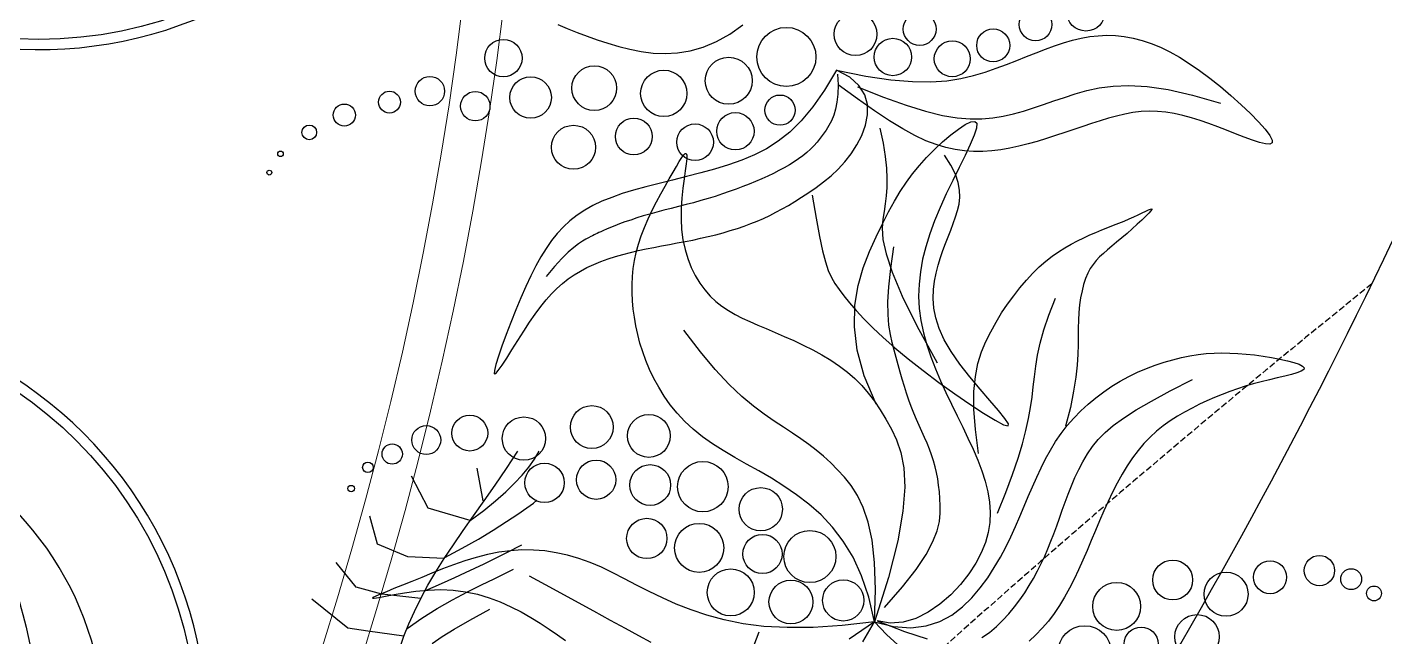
# Model space of a CAD drawing. Header units: millimetres. Extents: x -1030105 to 906887, y -616134 to 1220667.
# Drawn here: x -85505 to -82850, y 542477 to 543669 of the extents above; entities that cross this region are included whole.
import ezdxf

# ---------------------------------------------------------------- set-up
doc = ezdxf.new("R2010")
doc.units = ezdxf.units.MM
doc.header["$MEASUREMENT"] = 0
doc.linetypes.add('DASH', pattern=[0.35, 0.25, -0.1])
doc.layers.add('A-Door', color=33, linetype='Continuous', lineweight=9)
doc.layers.add('A-Furniture', color=143, linetype='Continuous')
doc.layers.add('A-Tree', color=98, linetype='Continuous')

# ---------------------------------------------------------------- blocks, each defined once
blk = doc.blocks.new('Xref ViasHotel_DD$0$A$C128252A6')
at = {"color": 8}
for points in [[(-200, 80, -0.249067), (200, 80, -1.822675)], [(-200, 80, 0.332299), (-200, 19.8, 0.632416)], [(-200, 80, -0.099067), (200, 80, 0.25)], [(200, 80, -0.332299), (200, 19.8, -0.632416)], [(-200, 19.8, 0.099067), (200, 19.8, -0.25)]]:
    blk.add_lwpolyline(points, format="xyb", dxfattribs=at)
at = {"color": 8, "extrusion": (0, 0, -1)}
blk.add_ellipse((780.9, 898.9), major_axis=(963.1, 850.9), ratio=0.252638, start_param=2.937223, end_param=3.252076, dxfattribs=at)
at = {"color": 8}
blk.add_ellipse((489.1, -1084.8), major_axis=(-570.1, 1144), ratio=0.504689, start_param=-0.310171, end_param=-0.027205, dxfattribs=at)
blk = doc.blocks.new('Xref ViasHotel_DD$0$A$C17F019FA')
at = {"color": 0}
for p, q in [((697.4, 813.6), (699.9, 793.7)), ((717.9, 611.7), (697.4, 813.6)), ((717.9, -611.7), (697.4, -813.6))]:
    blk.add_line(p, q, dxfattribs=at)
at = {"color": 8}
for p, q in [((1017.7, 521.6), (961.1, 481.1)), ((1021.6, 504.5), (1001.3, 502)), ((1118.6, 318.8), (1017.7, 521.6)), ((1020.9, 474.1), (1021.6, 504.5)), ((911.1, 486.6), (876.6, 475.1)), ((935, 479.9), (911.1, 486.6)), ((961.1, 481.1), (935, 479.9)), ((1001.3, 502), (976.2, 488.7)), ((876.6, 475.1), (878.1, 452.6)), ((878.1, 452.6), (901.4, 424.4)), ((1040.1, 410.6), (1020.9, 474.1)), ((901.4, 424.4), (916.6, 311.6)), ((1047.2, 360.2), (1040.1, 410.6)), ((1076.2, 321.7), (1047.2, 360.2)), ((1114.2, 246.1), (1076.2, 321.7)), ((1139, 243.5), (1118.6, 318.8)), ((916.6, 311.6), (932.9, 287)), ((924.4, 299.3), (937.8, 285.9)), ((932.9, 287), (947.7, 266.3)), ((934.6, 274.2), (1012.6, 127.1)), ((937.8, 285.9), (952.4, 275.8)), ((947.7, 266.3), (961.3, 249.2)), ((952.4, 275.8), (968.3, 268.7)), ((968.3, 268.7), (985.2, 264.6)), ((1021.9, 264.4), (1031.2, 266.1)), ((961.3, 249.2), (973.6, 235.1)), ((985.2, 264.6), (1003.2, 263.2)), ((1003.2, 263.2), (1021.9, 264.4)), ((1130.9, 202.9), (1114.2, 246.1)), ((1171.6, 92.8), (1139, 243.5)), ((973.6, 235.1), (984.8, 223.7)), ((984.8, 223.7), (994.8, 214.5)), ((994.8, 214.5), (1003.8, 207.1)), ((1003.8, 207.1), (1011.7, 201)), ((1011.7, 201), (1018.8, 196)), ((1018.8, 196), (1025.2, 191.9)), ((1025.2, 191.9), (1031.3, 188.5)), ((1031.3, 188.5), (1037.3, 185.9)), ((1037.3, 185.9), (1043.5, 183.8)), ((1147, 138.2), (1130.9, 202.9)), ((1043.5, 183.8), (1047.4, 182.9)), ((1157.5, 115.7), (1147, 138.2)), ((1012.6, 127.1), (1036.1, 84.8)), ((1171.6, 92.8), (1157.5, 115.7)), ((1036.1, 84.8), (1036.9, 55)), ((1093.5, 55.5), (1161.4, 81.7)), ((1143.1, 74.7), (1171.6, 92.8)), ((1161.4, 81.7), (1171.6, 92.8)), ((1036.9, 55), (1048.3, 34.6)), ((1062.9, 47.3), (1093.5, 55.5)), ((1048.3, 34.6), (1062.9, 47.3)), ((968, -99.4), (979.4, -79)), ((979.4, -79), (994, -91.7)), ((967.1, -129.2), (968, -99.4)), ((994, -91.7), (1024.5, -100)), ((1024.5, -100), (1092.4, -126.2)), ((943.7, -171.6), (967.1, -129.2)), ((1074.2, -119.1), (1102.7, -137.2)), ((1092.4, -126.2), (1102.7, -137.2)), ((1102.7, -137.2), (1070, -288)), ((1102.7, -137.2), (1088.5, -160.1)), ((865.6, -318.6), (943.7, -171.6)), ((1078, -182.7), (1061.9, -247.3)), ((1088.5, -160.1), (1078, -182.7)), ((949.8, -240.5), (956.3, -236.3)), ((956.3, -236.3), (962.3, -233)), ((962.3, -233), (968.3, -230.3)), ((968.3, -230.3), (974.6, -228.2)), ((974.6, -228.2), (978.5, -227.3)), ((915.8, -268.1), (925.8, -258.9)), ((925.8, -258.9), (934.8, -251.5)), ((934.8, -251.5), (942.8, -245.5)), ((942.8, -245.5), (949.8, -240.5)), ((1061.9, -247.3), (1045.3, -290.5)), ((892.3, -293.6), (904.7, -279.5)), ((904.7, -279.5), (915.8, -268.1)), ((1045.3, -290.5), (1007.2, -366.2)), ((1070, -288), (1049.7, -363.2)), ((863.9, -331.4), (878.8, -310.8)), ((878.8, -310.8), (892.3, -293.6)), ((883.5, -320.2), (899.3, -313.2)), ((899.3, -313.2), (916.3, -309)), ((916.3, -309), (934.2, -307.7)), ((934.2, -307.7), (953, -308.9)), ((953, -308.9), (962.2, -310.6)), ((847.7, -356), (863.9, -331.4)), ((855.4, -343.8), (868.8, -330.3)), ((868.8, -330.3), (883.5, -320.2)), ((832.5, -468.9), (847.7, -356)), ((1049.7, -363.2), (948.7, -566)), ((1007.2, -366.2), (978.2, -404.6)), ((978.2, -404.6), (971.1, -455.1)), ((809.2, -497.1), (832.5, -468.9)), ((971.1, -455.1), (952, -518.5)), ((807.6, -519.5), (809.2, -497.1)), ((842.2, -531.1), (807.6, -519.5)), ((866.1, -524.4), (842.2, -531.1)), ((892.2, -525.6), (866.1, -524.4)), ((948.7, -566), (892.2, -525.6)), ((952, -518.5), (952.7, -548.9)), ((932.3, -546.4), (907.3, -533.2)), ((952.7, -548.9), (932.3, -546.4))]:
    blk.add_line(p, q, dxfattribs=at)
at = {"color": 0}
blk.add_lwpolyline([(717.9, -611.7, 1.147516), (717.9, 611.7, 1.001616)], format="xyb", dxfattribs=at)
blk.add_circle((800, 0), 800, dxfattribs=at)
for centre, radius, start, end in [((800, 0), 820, 262.8117, 97.1905), ((770, 0), 750, 95.0367, 264.9633)]:
    blk.add_arc(centre, radius, start, end, dxfattribs=at)
at = {"color": 8, "extrusion": (0, 0, -1), "zscale": -1, "rotation": 246.5885494187162}
blk.add_blockref('Xref ViasHotel_DD$0$A$C128252A6', (-1213.5, 337.1), dxfattribs=at)
at = {"color": 8, "rotation": 66.59082191803262}
blk.add_blockref('Xref ViasHotel_DD$0$A$C128252A6', (1144.5, -381.6), dxfattribs=at)
blk = doc.blocks.new('FUR')
at = {"layer": 'A-Furniture'}
blk.add_spline([(-33916, 30608), (-33944.5, 30609.5), (-37418.5, 29102), (-37726.5, 27054), (-37216.5, 25233), (-37626.5, 21209), (-38739.5, 18856.5), (-41860, 14803.1), (-43043.2, 12422.3), (-43017.5, 9941.5), (-40833.5, 8087), (-38107, 9497.5), (-38274.5, 11476.5), (-38397.8, 13212.3), (-37305, 13750.5), (-34500, 13496.5), (-32540.5, 14865.5), (-32374, 19056), (-32479, 20125.5), (-32318, 21223.5), (-30829.5, 21995.5), (-30222, 22657.5), (-30469, 23962.5), (-31626.5, 24580.5), (-32324.5, 25527.5), (-32040.5, 28029), (-32099.5, 29098.5), (-33295, 30496), (-33916, 30608)], degree=3, dxfattribs=at)
at = {"layer": 'A-Furniture', "color": 8, "linetype": 'DASH', "ltscale": 50}
blk.add_spline([(-36646, 29577.5), (-37284.5, 28277.5), (-36676, 26342), (-36463, 23656.5), (-37614.5, 20053), (-40425.5, 16182), (-42274, 13633.5), (-42830.5, 10964), (-42047, 9112), (-39697.5, 8972), (-38258, 10282.5), (-39334, 12606), (-37866.5, 13929), (-35698, 13970.5), (-34500.5, 13942.5), (-32416, 18555.5), (-32464, 21915.5), (-30663, 22279), (-30458.5, 23387), (-31963.5, 24634), (-33009, 26390), (-32199.5, 28680), (-33338.5, 30308), (-34838.5, 30477), (-36023, 30096.5), (-36646, 29577.5)], degree=3, dxfattribs=at)
blk.add_open_spline([(-38178.6, 19870), (-39283.9, 18982.9), (-40386.6, 17902.9), (-41467.8, 16608.1)], degree=3, dxfattribs=at)
blk.add_open_spline([(-56447, -6097), (-55194.8, -4879.4), (-50278.9, -2284.6), (-42421.5, -5454.8), (-32732.5, -11254), (-23302, -9202), (-18024, -504.5), (-16595.5, 8921.5), (-19600.3, 15918.3), (-21321.2, 18705.6), (-21789.7, 19345)], degree=3, knots=[32574.726206, 32574.726206, 32574.726206, 32574.726206, 37697.741245, 48060.131859, 55585.251958, 69452.989742, 76151.422264, 84447.837047, 94470.773244, 98031.734889, 98031.734889, 98031.734889, 98031.734889], dxfattribs=at)
at = {"layer": 'A-Furniture', "rotation": 356.3949344702726}
for p in [(-41583.6, 21198.4), (-42075.1, 19047.4)]:
    blk.add_blockref('Xref ViasHotel_DD$0$A$C17F019FA', p, dxfattribs=at)
blk = doc.blocks.new('TƯỜNG NÔI THẤT')
at = {"layer": 'A-Door', "ltscale": 10}
for points in [[(12433.5, 36183), (12421.1, 36085), (12407, 35986.9), (12391.5, 35888.8), (12374.5, 35790.8), (12356, 35692.9), (12336.1, 35595), (12314.7, 35497.3), (12291.8, 35399.8), (12267.5, 35302.4), (12241.8, 35205.3), (12214.7, 35108.4), (12186.2, 35011.7), (12156.4, 34915.4)], [(12080.1, 34939.6), (12109.7, 35034.9), (12137.8, 35130.5), (12164.6, 35226.3), (12190.1, 35322.3), (12214.1, 35418.6), (12236.6, 35515), (12257.8, 35611.6), (12277.5, 35708.3), (12295.8, 35805.1), (12312.6, 35901.9), (12327.9, 35998.8), (12341.8, 36095.7), (12354.1, 36192.5)]]:
    blk.add_lwpolyline(points, dxfattribs=at)
blk = doc.blocks.new('CAY8')
at = {"color": 0, "linetype": 'ByBlock'}
for p, q in [((-308.6, 301.7), (-297.1, 340.4)), ((-272.6, 308.9), (-259.7, 333.3)), ((247.7, 335.8), (247.7, 326.9)), ((-231, 306), (-210.9, 321.8)), ((247.7, 326.9), (247.8, 317.7)), ((-269.8, 285.9), (-272.6, 308.9)), ((247.8, 317.7), (248.2, 308.4)), ((248.2, 308.4), (248.7, 298.9)), ((-304.2, 284.5), (-308.6, 301.7)), ((-231, 277.3), (-231, 306)), ((-185, 277.3), (-164.9, 301.7)), ((248.7, 298.9), (249.4, 289.2)), ((-296.1, 253.9), (-304.2, 284.5)), ((-275.5, 291.8), (-276.2, 292)), ((-276.2, 292), (-275.6, 290.5)), ((-275.6, 290.5), (-273.4, 287.2)), ((-273.4, 290.1), (-275.5, 291.8)), ((-270.3, 287), (-273.4, 290.1)), ((-273.4, 287.2), (-270.1, 282.2)), ((-266.2, 282.9), (-270.3, 287)), ((-260.1, 253), (-269.8, 285.9)), ((249.4, 289.2), (250.4, 279.4)), ((-270.1, 282.2), (-265.8, 275.8)), ((-261.2, 277.9), (-266.2, 282.9)), ((-265.8, 275.8), (-261, 268.1)), ((-255.6, 272.2), (-261.2, 277.9)), ((-219.9, 247.6), (-231, 277.3)), ((-180.9, 239.5), (-185, 277.3)), ((-29.8, 272.6), (-39.1, 272)), ((-19.2, 273.1), (-29.8, 272.6)), ((-7.8, 273.4), (-19.2, 273.1)), ((3.9, 273.6), (-7.8, 273.4)), ((15.4, 273.6), (3.9, 273.6)), ((26.3, 273.4), (15.4, 273.6)), ((36.5, 273), (26.3, 273.4)), ((46.1, 272.3), (36.5, 273)), ((250.4, 279.4), (251.9, 269.5)), ((-261, 268.1), (-255.9, 259.4)), ((-249.4, 266), (-255.6, 272.2)), ((-242.8, 259.4), (-249.4, 266)), ((-52, 270.4), (-54.6, 269.5)), ((-54.6, 269.5), (-54, 268.4)), ((-54, 268.4), (-50.7, 267.3)), ((-46.7, 271.3), (-52, 270.4)), ((-50.7, 267.3), (-45.2, 266)), ((-39.1, 272), (-46.7, 271.3)), ((-45.2, 266), (-37.9, 264.7)), ((-37.9, 264.7), (-29.4, 263.3)), ((-29.4, 263.3), (-20.1, 261.8)), ((-20.1, 261.8), (-10.6, 260.1)), ((55.2, 271.3), (46.1, 272.3)), ((63.7, 269.9), (55.2, 271.3)), ((71.8, 268.2), (63.7, 269.9)), ((79.5, 266), (71.8, 268.2)), ((86.9, 263.2), (79.5, 266)), ((93.9, 260), (86.9, 263.2)), ((251.9, 269.5), (253.9, 259.5)), ((-307, 253.1), (-296.1, 253.9)), ((-296.1, 253.9), (-284.6, 254.1)), ((-288.9, 254), (-275.5, 245.6)), ((-284.6, 254.1), (-272.6, 253.8)), ((-272.6, 253.8), (-260.1, 253)), ((-260.1, 253), (-247.1, 251.7)), ((-255.9, 259.4), (-250.9, 250)), ((-252.6, 252.2), (-241, 241.3)), ((-250.9, 250), (-246.3, 240)), ((-247.1, 251.7), (-233.7, 249.9)), ((-236, 252.6), (-242.8, 259.4)), ((-229, 245.4), (-236, 252.6)), ((-233.7, 249.9), (-219.9, 247.6)), ((-160.6, 235.7), (-136.2, 251.5)), ((-10.6, 260.1), (-1.4, 258.4)), ((-1.4, 258.4), (7.2, 256.6)), ((7.2, 256.6), (15, 254.7)), ((15, 254.7), (22.2, 252.6)), ((22.2, 252.6), (28.9, 250.3)), ((28.9, 250.3), (35.1, 247.8)), ((51.9, 257), (41.1, 260.3)), ((60.8, 253.9), (51.9, 257)), ((68, 250.8), (60.8, 253.9)), ((73.7, 248), (68, 250.8)), ((100.7, 256.1), (93.9, 260)), ((107.3, 251.7), (100.7, 256.1)), ((113.8, 246.6), (107.3, 251.7)), ((253.9, 259.5), (256.7, 249.6)), ((256.7, 249.6), (260.4, 239.7)), ((-275.5, 245.6), (-262.6, 236.5)), ((-246.3, 240), (-242.5, 229.7)), ((-241, 241.3), (-231.8, 232.7)), ((-222, 238), (-229, 245.4)), ((-215.1, 230.3), (-222, 238)), ((-219.9, 247.6), (-205.8, 244.8)), ((-218.9, 247.4), (-205.8, 236.7)), ((-205.8, 244.8), (-191.2, 241.7)), ((-191.2, 241.7), (-176, 238.4)), ((-180.9, 239.5), (-168.1, 232)), ((-176, 238.4), (-160.3, 234.9)), ((35.1, 247.8), (41, 245)), ((41, 245), (46.5, 241.9)), ((46.5, 241.9), (51.8, 238.5)), ((51.8, 238.5), (56.9, 234.7)), ((78.2, 245.5), (73.7, 248)), ((81.7, 243.1), (78.2, 245.5)), ((84.4, 241.1), (81.7, 243.1)), ((86.4, 239.4), (84.4, 241.1)), ((88.1, 238), (86.4, 239.4)), ((89.4, 236.9), (88.1, 238)), ((90.6, 235.9), (89.4, 236.9)), ((120.3, 240.8), (113.8, 246.6)), ((126.7, 234.3), (120.3, 240.8)), ((260.4, 239.7), (265.2, 230)), ((-292.5, 228.8), (-283.6, 223.1)), ((-262.6, 236.5), (-250.4, 227.1)), ((-250.4, 227.1), (-239.1, 217.7)), ((-242.5, 229.7), (-239.6, 219.2)), ((-231.8, 232.7), (-224.3, 225.8)), ((-224.3, 225.8), (-217.6, 219.7)), ((-208.5, 222.4), (-215.1, 230.3)), ((-205.8, 236.7), (-192.9, 226.7)), ((-192.9, 226.7), (-180.7, 217.8)), ((-168.1, 232), (-156.4, 225.7)), ((-160.3, 234.9), (-143.9, 231.4)), ((-156.4, 225.7), (-145.7, 220.5)), ((-143.9, 231.4), (-126.8, 227.8)), ((-126.8, 227.8), (-108.9, 224.4)), ((56.9, 234.7), (61.9, 230.6)), ((61.9, 230.6), (66.7, 226.1)), ((66.7, 226.1), (71.4, 221.5)), ((91.7, 235), (90.6, 235.9)), ((92.8, 234), (91.7, 235)), ((94.1, 232.9), (92.8, 234)), ((95.5, 231.5), (94.1, 232.9)), ((97.3, 229.8), (95.5, 231.5)), ((99.5, 227.7), (97.3, 229.8)), ((102, 225.2), (99.5, 227.7)), ((104.9, 222.3), (102, 225.2)), ((133.3, 227.1), (126.7, 234.3)), ((139.9, 219.1), (133.3, 227.1)), ((265.2, 230), (271.1, 220.5)), ((-283.6, 223.1), (-273.5, 215.9)), ((-273.5, 215.9), (-261.1, 206.4)), ((-239.6, 219.2), (-237.6, 208.8)), ((-239.1, 217.7), (-228.7, 208.8)), ((-217.6, 219.7), (-211, 213.8)), ((-211, 213.8), (-203.5, 207.4)), ((-202.3, 214.2), (-208.5, 222.4)), ((-196.5, 205.7), (-202.3, 214.2)), ((-180.7, 217.8), (-169.4, 209.9)), ((-145.7, 220.5), (-135.9, 216.3)), ((-135.9, 216.3), (-126.8, 212.9)), ((71.4, 221.5), (76, 216.5)), ((76, 216.5), (80.4, 211.4)), ((108, 219), (104.9, 222.3)), ((111.4, 215.4), (108, 219)), ((114.9, 211.4), (111.4, 215.4)), ((146.8, 210.3), (139.9, 219.1)), ((271.1, 220.5), (278.4, 211.3)), ((-261.1, 206.4), (-245.4, 194)), ((-237.6, 208.8), (-236.5, 198.3)), ((-228.7, 208.8), (-219.6, 200.7)), ((-203.5, 207.4), (-194.5, 199.7)), ((-191.5, 196.9), (-196.5, 205.7)), ((-169.4, 209.9), (-159.6, 203.3)), ((-159.6, 203.3), (-151.4, 198.1)), ((-126.8, 212.9), (-118.2, 210.3)), ((-118.2, 210.3), (-109.9, 208.5)), ((-109.9, 208.5), (-101.8, 207.2)), ((80.4, 211.4), (84.7, 206.1)), ((84.7, 206.1), (88.8, 200.6)), ((118.6, 207.2), (114.9, 211.4)), ((122.4, 202.7), (118.6, 207.2)), ((126.2, 197.9), (122.4, 202.7)), ((153.9, 200.9), (146.8, 210.3)), ((278.4, 211.3), (287.2, 202.4)), ((287.2, 202.4), (297.6, 194.2)), ((-236.5, 198.3), (-236.1, 187.9)), ((-219.6, 200.7), (-211.7, 193.8)), ((-211.7, 193.8), (-205.3, 188.3)), ((-194.5, 199.7), (-183, 189.9)), ((-187, 188), (-191.5, 196.9)), ((-151.4, 198.1), (-145.5, 194.5)), ((-145.5, 194.5), (-142, 192.7)), ((63.5, 188.5), (70.1, 190.9)), ((70.1, 190.9), (76.7, 193)), ((76.7, 193), (83.6, 194.7)), ((83.6, 194.7), (90.7, 196.1)), ((88.8, 200.6), (92.9, 195)), ((90.7, 196.1), (98, 197.1)), ((92.9, 195), (96.8, 189.3)), ((98, 197.1), (105.6, 197.7)), ((105.6, 197.7), (113.6, 197.9)), ((113.6, 197.9), (121.8, 197.8)), ((121.8, 197.8), (130, 197.4)), ((130.1, 193), (126.2, 197.9)), ((130, 197.4), (138.2, 196.7)), ((133.9, 187.9), (130.1, 193)), ((138.2, 196.7), (146.2, 196)), ((146.2, 196), (153.8, 195.1)), ((153.8, 195.1), (161, 194.2)), ((161.2, 191.1), (153.9, 200.9)), ((161, 194.2), (167.6, 193.4)), ((168.6, 181), (161.2, 191.1)), ((167.6, 193.4), (173.4, 192.6)), ((173.4, 192.6), (178.3, 192)), ((178.3, 192), (182.3, 191.3)), ((182.3, 191.3), (185.1, 190.6)), ((185.1, 190.6), (186.7, 189.9)), ((186.7, 189.9), (187, 189.1)), ((297.6, 194.2), (309.7, 186.8)), ((-236.4, 177.7), (-237.1, 167.7)), ((-236.1, 187.9), (-236.4, 177.7)), ((-183.3, 178.7), (-187, 188)), ((-180.1, 169.3), (-183.3, 178.7)), ((37.9, 175.7), (44.2, 179.4)), ((44.2, 179.4), (50.6, 182.7)), ((50.6, 182.7), (57.1, 185.8)), ((57.1, 185.8), (63.5, 188.5)), ((96.8, 189.3), (100.7, 183.6)), ((100.7, 183.6), (104.5, 177.8)), ((104.5, 177.8), (108.3, 172)), ((137.9, 182.7), (133.9, 187.9)), ((141.8, 177.4), (137.9, 182.7)), ((158.1, 180.1), (149.8, 177.6)), ((165.9, 182.3), (158.1, 180.1)), ((172.8, 184.1), (165.9, 182.3)), ((176.3, 170.9), (168.6, 181)), ((178.6, 185.7), (172.8, 184.1)), ((183.1, 187), (178.6, 185.7)), ((185.8, 188.1), (183.1, 187)), ((187, 189.1), (185.8, 188.1)), ((-237.1, 167.7), (-238.3, 158)), ((-207.9, 149.4), (-205.6, 173.1)), ((-177.7, 159.5), (-180.1, 169.3)), ((19, 162.6), (25.2, 167.3)), ((25.2, 167.3), (31.5, 171.7)), ((31.5, 171.7), (37.9, 175.7)), ((108.3, 172), (112.1, 166.2)), ((112.1, 166.2), (115.9, 160.4)), ((124.3, 167.3), (116.6, 162.8)), ((132.6, 171.2), (124.3, 167.3)), ((141.2, 174.6), (132.6, 171.2)), ((149.8, 177.6), (141.2, 174.6)), ((145.9, 172), (141.8, 177.4)), ((149.9, 166.7), (145.9, 172)), ((154.1, 161.5), (149.9, 166.7)), ((184.1, 161), (176.3, 170.9)), ((-238.3, 158), (-239.8, 148.6)), ((-175.8, 149.6), (-177.7, 159.5)), ((6.9, 151.9), (12.9, 157.4)), ((12.9, 157.4), (19, 162.6)), ((109.5, 157.8), (103.1, 152.5)), ((116.6, 162.8), (109.5, 157.8)), ((115.9, 160.4), (119.7, 154.7)), ((119.7, 154.7), (123.7, 149)), ((158.2, 156.4), (154.1, 161.5)), ((162.4, 151.3), (158.2, 156.4)), ((192.2, 151.3), (184.1, 161)), ((-239.8, 148.6), (-241.5, 139.6)), ((-210.1, 128.3), (-207.9, 149.4)), ((-174.6, 139.3), (-175.8, 149.6)), ((-4.7, 139.5), (1, 145.9)), ((1, 145.9), (6.9, 151.9)), ((97.2, 146.8), (92.1, 140.8)), ((103.1, 152.5), (97.2, 146.8)), ((123.7, 149), (127.7, 143.5)), ((127.7, 143.5), (131.7, 138.1)), ((166.7, 146.4), (162.4, 151.3)), ((170.9, 141.6), (166.7, 146.4)), ((200.4, 142.2), (192.2, 151.3)), ((208.9, 133.8), (200.4, 142.2)), ((-243.3, 130.9), (-245.2, 122.5)), ((-241.5, 139.6), (-243.3, 130.9)), ((-174.1, 128.8), (-174.6, 139.3)), ((-15.5, 125.2), (-10.2, 132.6)), ((-10.2, 132.6), (-4.7, 139.5)), ((32.4, 111.1), (44.2, 131.5)), ((87.5, 134.6), (83.7, 128.3)), ((92.1, 140.8), (87.5, 134.6)), ((131.7, 138.1), (135.8, 132.8)), ((135.8, 132.8), (139.9, 127.7)), ((175.2, 137), (170.9, 141.6)), ((179.5, 132.5), (175.2, 137)), ((183.7, 128.1), (179.5, 132.5)), ((217.9, 126.1), (208.9, 133.8)), ((-212.1, 109.7), (-210.1, 128.3)), ((-174.2, 118.1), (-174.1, 128.8)), ((-20.4, 117.4), (-15.5, 125.2)), ((80.5, 121.9), (78.1, 115.5)), ((83.7, 128.3), (80.5, 121.9)), ((139.9, 127.7), (144.1, 122.8)), ((144.1, 122.8), (148.3, 118)), ((188, 123.9), (183.7, 128.1)), ((192.2, 119.8), (188, 123.9)), ((196.3, 115.9), (192.2, 119.8)), ((227.9, 119.2), (217.9, 126.1)), ((239.2, 113), (227.9, 119.2)), ((-213.9, 93.1), (-212.1, 109.7)), ((-175.7, 95.7), (-174.8, 107.1)), ((-174.8, 107.1), (-174.2, 118.1)), ((-28.9, 100.1), (-24.9, 109)), ((-24.9, 109), (-20.4, 117.4)), ((23, 93.1), (32.4, 111.1)), ((76.2, 109), (74.9, 102.4)), ((78.1, 115.5), (76.2, 109)), ((148.3, 118), (152.5, 113.5)), ((152.5, 113.5), (156.7, 109.2)), ((156.7, 109.2), (160.9, 105.1)), ((200.4, 112.2), (196.3, 115.9)), ((204.5, 108.7), (200.4, 112.2)), ((208.6, 105.4), (204.5, 108.7)), ((252.1, 107.6), (239.2, 113)), ((267.1, 103), (252.1, 107.6)), ((-176.7, 83.9), (-175.7, 95.7)), ((-32.4, 90.8), (-28.9, 100.1)), ((74, 95.7), (73.5, 88.7)), ((74.9, 102.4), (74, 95.7)), ((160.9, 105.1), (165.3, 101.1)), ((165.3, 101.1), (169.9, 97.3)), ((169.9, 97.3), (174.7, 93.4)), ((212.6, 102.3), (208.6, 105.4)), ((216.6, 99.5), (212.6, 102.3)), ((220.6, 96.9), (216.6, 99.5)), ((224.5, 94.6), (220.6, 96.9)), ((284.6, 99.2), (267.1, 103)), ((304.8, 96.2), (284.6, 99.2)), ((303.5, 83.2), (304.8, 96.2)), ((304.8, 96.2), (309.8, 70.7)), ((-215.4, 78.3), (-213.9, 93.1)), ((-177.6, 71.7), (-176.7, 83.9)), ((-35.3, 80.8), (-32.4, 90.8)), ((15.8, 77), (23, 93.1)), ((73.5, 88.7), (73.2, 81.5)), ((174.7, 93.4), (179.7, 89.5)), ((179.7, 89.5), (185, 85.6)), ((185, 85.6), (190.8, 81.6)), ((228.4, 92.5), (224.5, 94.6)), ((232.3, 90.7), (228.4, 92.5)), ((236.3, 89), (232.3, 90.7)), ((240.3, 87.6), (236.3, 89)), ((244.4, 86.4), (240.3, 87.6)), ((248.6, 85.3), (244.4, 86.4)), ((253, 84.5), (248.6, 85.3)), ((257.5, 83.8), (253, 84.5)), ((262.3, 83.3), (257.5, 83.8)), ((267.4, 83.3), (262.3, 83.3)), ((273, 83.8), (267.4, 83.3)), ((279.1, 85.1), (273, 83.8)), ((285.9, 87.1), (279.1, 85.1)), ((293.5, 90.1), (285.9, 87.1)), ((288.6, 69.7), (293.5, 90.1)), ((301.9, 94.1), (293.5, 90.1)), ((299.9, 73), (303.5, 83.2)), ((-216.8, 65.1), (-215.4, 78.3)), ((-178.3, 58.9), (-177.6, 71.7)), ((-37.6, 70.4), (-35.3, 80.8)), ((10.4, 62.8), (15.8, 77)), ((73.2, 81.5), (73.1, 73.9)), ((73.1, 73.9), (73.1, 65.9)), ((195.9, 73.8), (178.7, 62.9)), ((190.8, 81.6), (196.9, 77.4)), ((196.9, 77.4), (203.4, 73.2)), ((203.4, 73.2), (210.4, 69)), ((294.4, 65.3), (299.9, 73)), ((298.4, 73.8), (298.7, 49.3)), ((-217.9, 53), (-216.8, 65.1)), ((-41, 47.9), (-39.4, 59.4)), ((-39.4, 59.4), (-37.6, 70.4)), ((6.5, 50.1), (10.4, 62.8)), ((73.1, 65.9), (73.1, 57.5)), ((178.7, 62.9), (165.1, 54)), ((210.4, 69), (217.8, 65.1)), ((217.8, 65.1), (225.6, 61.6)), ((225.6, 61.6), (233.8, 58.6)), ((279.1, 56.2), (287.3, 59.8)), ((284.7, 52), (288.6, 69.7)), ((287.3, 59.8), (294.4, 65.3)), ((309.8, 70.7), (315.2, 49.3)), ((-178.6, 45.6), (-178.3, 58.9)), ((-42.4, 36.1), (-41, 47.9)), ((3.6, 38.7), (6.5, 50.1)), ((73, 48.7), (72.8, 39.7)), ((73.1, 57.5), (73, 48.7)), ((165.1, 54), (154.6, 46.8)), ((233.8, 58.6), (242.4, 56.2)), ((242.4, 56.2), (251.4, 54.6)), ((251.4, 54.6), (260.7, 53.9)), ((260.7, 53.9), (270.1, 54.3)), ((270.1, 54.3), (279.1, 56.2)), ((281.8, 36.5), (284.7, 52)), ((298.7, 49.3), (299.8, 28.5)), ((315.2, 49.3), (321, 31.3)), ((-178.4, 31.7), (-178.6, 45.6)), ((-43.8, 23.9), (-42.4, 36.1)), ((1.4, 28.3), (3.6, 38.7)), ((72.8, 39.7), (72.4, 30.5)), ((146.7, 40.7), (140.7, 35.4)), ((154.6, 46.8), (146.7, 40.7)), ((272.7, 41.8), (261.5, 34.2)), ((279.7, 23), (281.8, 36.5)), ((-177.4, 17.2), (-178.4, 31.7)), ((-45.5, 11.4), (-43.8, 23.9)), ((-0.3, 18.7), (1.4, 28.3)), ((72.4, 30.5), (71.8, 21.3)), ((132.5, 25.7), (129.1, 20.4)), ((136.2, 30.6), (132.5, 25.7)), ((140.7, 35.4), (136.2, 30.6)), ((251.5, 28), (242.5, 23.1)), ((261.5, 34.2), (251.5, 28)), ((299.8, 28.5), (301.6, 10.8)), ((321, 31.3), (327, 16.4)), ((-175.3, 1.8), (-177.4, 17.2)), ((-2, 9.6), (-0.3, 18.7)), ((70.8, 12.2), (69.5, 3.2)), ((71.8, 21.3), (70.8, 12.2)), ((125.6, 14.4), (121.9, 7.5)), ((129.1, 20.4), (125.6, 14.4)), ((213.6, 12.1), (207.1, 10.5)), ((220.3, 14), (213.6, 12.1)), ((227.2, 16.3), (220.3, 14)), ((234.5, 19.3), (227.2, 16.3)), ((242.5, 23.1), (234.5, 19.3)), ((278.5, 11.1), (279.7, 23)), ((327, 16.4), (333.3, 3.8)), ((-172, -14.7), (-175.3, 1.8)), ((-47.6, -1.4), (-45.5, 11.4)), ((-5.7, -7.3), (-3.8, 1)), ((-3.8, 1), (-2, 9.6)), ((69.5, 3.2), (67.7, -5.6)), ((104.3, -4.4), (121.8, 2.4)), ((121.9, 7.5), (117.9, -0.4)), ((121.8, 2.4), (138.7, 6.4)), ((138.7, 6.4), (154.8, 8.3)), ((154.8, 8.3), (169.9, 8.7)), ((169.9, 8.7), (183.9, 8.3)), ((184.1, 2), (173.6, -5.4)), ((183.9, 8.3), (196.5, 7.6)), ((192.8, 6.4), (184.1, 2)), ((200.3, 8.9), (192.8, 6.4)), ((196.5, 7.6), (208.1, 6.7)), ((207.1, 10.5), (200.3, 8.9)), ((208.1, 6.7), (218.7, 5.6)), ((218.7, 5.6), (228.6, 4.1)), ((228.6, 4.1), (238, 2.3)), ((238, 2.3), (247, 0.2)), ((247, 0.2), (255.8, -2.5)), ((278, 0.5), (278.5, 11.1)), ((278.3, -9), (278, 0.5)), ((301.6, 10.8), (303.9, -4.2)), ((333.3, 3.8), (339.8, -6.7)), ((-50.3, -14.4), (-47.6, -1.4)), ((-7.8, -15.3), (-5.7, -7.3)), ((67.7, -5.6), (65.5, -14)), ((86.3, -14.6), (104.3, -4.4)), ((113.8, -9.5), (109.6, -19.7)), ((117.9, -0.4), (113.8, -9.5)), ((173.6, -5.4), (160.8, -16.5)), ((163.4, -14.1), (182, -9.3)), ((255.8, -2.5), (264.7, -5.6)), ((264.7, -5.6), (273.8, -9.3)), ((273.8, -9.3), (282.7, -13.3)), ((279.2, -17.7), (278.3, -9)), ((303.9, -4.2), (306.9, -16.8)), ((339.8, -6.7), (346.4, -15.8)), ((-167.1, -32.4), (-172, -14.7)), ((-53.7, -27.6), (-50.3, -14.4)), ((-13, -31.1), (-10.2, -23.2)), ((-10.2, -23.2), (-7.8, -15.3)), ((62.7, -22.2), (59.4, -30.1)), ((65.5, -14), (62.7, -22.2)), ((68, -28.9), (86.3, -14.6)), ((109.6, -19.7), (105.3, -31.2)), ((125.4, -27.5), (135.5, -23.1)), ((135.5, -23.1), (148, -18.7)), ((160.8, -16.5), (145.1, -32.6)), ((148, -18.7), (163.4, -14.1)), ((266.8, -27.7), (272.7, -19.1)), ((280.7, -26), (279.2, -17.7)), ((282.7, -13.3), (291, -17.4)), ((291, -17.4), (298.3, -21.6)), ((298.3, -21.6), (304.2, -25.6)), ((306.9, -16.8), (310.4, -27.6)), ((346.4, -15.8), (353.1, -23.9)), ((-213.6, -31.6), (-173.2, -30.5)), ((-160.3, -51.6), (-167.1, -32.4)), ((-58.2, -40.9), (-53.7, -27.6)), ((-16.3, -39), (-13, -31.1)), ((49.5, -48), (68, -28.9)), ((59.4, -30.1), (55.6, -37.9)), ((105.3, -31.2), (101, -44.1)), ((110.2, -36), (117.1, -31.8)), ((117.1, -31.8), (125.4, -27.5)), ((145.1, -32.6), (126, -54.4)), ((192.7, -35), (181.5, -36.7)), ((204.3, -33.9), (192.7, -35)), ((216.4, -33.4), (204.3, -33.9)), ((229, -33.4), (216.4, -33.4)), ((242, -33.7), (229, -33.4)), ((255, -34.4), (242, -33.7)), ((267.6, -35.2), (255, -34.4)), ((255.3, -39.5), (261, -34.4)), ((261, -34.4), (266.8, -27.7)), ((279.4, -35.9), (267.6, -35.2)), ((282.7, -33.9), (280.7, -26)), ((285.3, -41.5), (282.7, -33.9)), ((304.2, -25.6), (308.2, -29.2)), ((309.1, -34.4), (305.2, -35.8)), ((308.2, -29.2), (310, -32.2)), ((310, -32.2), (309.1, -34.4)), ((310.4, -27.6), (314.4, -37)), ((353.1, -23.9), (359.8, -31.5)), ((359.8, -31.5), (366.5, -38.7)), ((-64.1, -54.2), (-58.2, -40.9)), ((-24.6, -55.2), (-20.1, -47)), ((-20.1, -47), (-16.3, -39)), ((51.1, -45.6), (46.1, -53.2)), ((55.6, -37.9), (51.1, -45.6)), ((93.7, -48.4), (99, -44.3)), ((101, -44.1), (96.6, -58.5)), ((99, -44.3), (104.4, -40.2)), ((104.4, -40.2), (110.2, -36)), ((150.5, -45.8), (140.9, -50.4)), ((160.4, -42.1), (150.5, -45.8)), ((170.8, -39), (160.4, -42.1)), ((181.5, -36.7), (170.8, -39)), ((238.2, -47.4), (243.9, -45.8)), ((243.9, -45.8), (249.6, -43.2)), ((249.6, -43.2), (255.3, -39.5)), ((289.9, -36.3), (279.4, -35.9)), ((288.4, -48.8), (285.3, -41.5)), ((298.6, -36.4), (289.9, -36.3)), ((305.2, -35.8), (298.6, -36.4)), ((314.4, -37), (318.9, -45.5)), ((318.9, -45.5), (323.8, -53.3)), ((366.5, -38.7), (373.1, -45.5)), ((373.1, -45.5), (379.6, -52.1)), ((-151.4, -72.4), (-160.3, -51.6)), ((-71.8, -67.6), (-64.1, -54.2)), ((-30.4, -63.6), (-24.6, -55.2)), ((46.1, -53.2), (40.6, -60.8)), ((78.2, -60.6), (83.3, -56.5)), ((83.3, -56.5), (88.4, -52.5)), ((88.4, -52.5), (93.7, -48.4)), ((96.6, -58.5), (92.2, -74.4)), ((126, -54.4), (103, -83.1)), ((131.6, -55.8), (122.7, -62)), ((140.9, -50.4), (131.6, -55.8)), ((146.1, -62.1), (153.5, -58.4)), ((153.5, -58.4), (160.8, -55.6)), ((160.8, -55.6), (168, -53.6)), ((168, -53.6), (175, -52.1)), ((175, -52.1), (182, -51.1)), ((182, -51.1), (188.8, -50.4)), ((188.8, -50.4), (195.4, -50)), ((195.4, -50), (201.9, -49.7)), ((201.9, -49.7), (208.3, -49.6)), ((208.3, -49.6), (214.5, -49.4)), ((214.5, -49.4), (220.6, -49.3)), ((220.6, -49.3), (226.6, -48.9)), ((226.6, -48.9), (232.4, -48.4)), ((232.4, -48.4), (238.2, -47.4)), ((291.9, -55.9), (288.4, -48.8)), ((295.8, -62.8), (291.9, -55.9)), ((323.8, -53.3), (329.1, -60.8)), ((379.6, -52.1), (385.8, -58.6)), ((385.8, -58.6), (391.9, -64.8)), ((-81.5, -80.9), (-71.8, -67.6)), ((-38, -72.3), (-30.4, -63.6)), ((34.4, -68.6), (27.4, -76.4)), ((40.6, -60.8), (34.4, -68.6)), ((63.7, -72.9), (68.4, -68.8)), ((68.4, -68.8), (73.2, -64.7)), ((73.2, -64.7), (78.2, -60.6)), ((114.1, -68.8), (105.8, -76.1)), ((122.7, -62), (114.1, -68.8)), ((131.4, -73.3), (138.8, -67.1)), ((138.8, -67.1), (146.1, -62.1)), ((300.1, -69.5), (295.8, -62.8)), ((304.8, -76.2), (300.1, -69.5)), ((329.1, -60.8), (334.7, -68)), ((334.7, -68), (340.6, -75)), ((391.9, -64.8), (397.6, -71)), ((397.6, -71), (403, -77.2)), ((-140.2, -95), (-151.4, -72.4)), ((-93.6, -94), (-81.5, -80.9)), ((-61.4, -90.5), (-48.2, -81.3)), ((-48.2, -81.3), (-38, -72.3)), ((27.4, -76.4), (18.7, -84.2)), ((50.7, -85.6), (54.9, -81.3)), ((54.9, -81.3), (59.2, -77.1)), ((59.2, -77.1), (63.7, -72.9)), ((92.2, -74.4), (88, -91.1)), ((105.8, -76.1), (97.7, -83.9)), ((116.8, -90.6), (124.1, -81.1)), ((124.1, -81.1), (131.4, -73.3)), ((309.7, -82.7), (304.8, -76.2)), ((314.9, -89.2), (309.7, -82.7)), ((340.6, -75), (346.7, -82)), ((346.7, -82), (353, -89)), ((403, -77.2), (408, -83.5)), ((-108.4, -107), (-93.6, -94)), ((-78.5, -99.9), (-61.4, -90.5)), ((7.4, -91.8), (-7.7, -99)), ((18.7, -84.2), (7.4, -91.8)), ((38.9, -98.1), (42.8, -94)), ((42.8, -94), (46.7, -89.8)), ((46.7, -89.8), (50.7, -85.6)), ((89.8, -91.9), (82.2, -100.2)), ((88, -91.1), (84.1, -107.7)), ((97.7, -83.9), (89.8, -91.9)), ((109.7, -101.8), (116.8, -90.6)), ((320.3, -95.7), (314.9, -89.2)), ((353, -89), (359.4, -96.3)), ((408, -83.5), (412.6, -89.8)), ((412.6, -89.8), (416.8, -96.2)), ((-126.2, -119.7), (-148.8, -105.4)), ((-126.2, -119.7), (-140.2, -95)), ((-99.8, -109.7), (-78.5, -99.9)), ((-27.6, -105.5), (-53.3, -111.3)), ((-7.7, -99), (-27.6, -105.5)), ((27.2, -109.7), (31.1, -106)), ((31.1, -106), (35, -102.1)), ((35, -102.1), (38.9, -98.1)), ((82.2, -100.2), (74.7, -108.6)), ((102.9, -114), (109.7, -101.8)), ((325.7, -102.1), (320.3, -95.7)), ((331.3, -108.4), (325.7, -102.1)), ((359.4, -96.3), (365.9, -103.9)), ((365.9, -103.9), (372.4, -112)), ((416.8, -96.2), (420.4, -102.8)), ((420.4, -102.8), (423.7, -109.6)), ((-146.4, -117.1), (-126.2, -119.7)), ((-126.2, -119.7), (-108.4, -107)), ((-126.2, -119.7), (-99.8, -109.7)), ((-85.8, -116.1), (-126.2, -119.7)), ((-53.3, -111.3), (-85.8, -116.1)), ((14.6, -119.6), (18.9, -116.5)), ((18.9, -116.5), (23.1, -113.2)), ((23.1, -113.2), (27.2, -109.7)), ((67.3, -117), (60.1, -125.3)), ((74.7, -108.6), (67.3, -117)), ((84.1, -107.7), (80.8, -123.4)), ((96.4, -126.5), (102.9, -114)), ((105, -118.5), (116.4, -116.2)), ((116.4, -116.2), (126.9, -115.1)), ((126.9, -115.1), (136.7, -115.1)), ((136.7, -115.1), (146.2, -115.8)), ((146.2, -115.8), (155.6, -116.9)), ((155.6, -116.9), (164.9, -118.3)), ((164.9, -118.3), (173.9, -120.1)), ((336.8, -114.6), (331.3, -108.4)), ((342.2, -120.8), (336.8, -114.6)), ((372.4, -112), (378.8, -121.1)), ((423.7, -109.6), (426.4, -116.7)), ((426.4, -116.7), (428.6, -124)), ((-132.3, -133.8), (-126.2, -119.7)), ((-126.2, -119.7), (-123.6, -136.8)), ((-124.5, -121.6), (-124, -147.4)), ((-122.1, -132.9), (-124.5, -121.6)), ((-111.3, -123.1), (-88.7, -130.7)), ((-5.1, -131), (0.2, -128.3)), ((0.2, -128.3), (5.2, -125.5)), ((5.2, -125.5), (10, -122.7)), ((10, -122.7), (14.6, -119.6)), ((60.1, -125.3), (52.9, -133.3)), ((62.3, -136.4), (78.3, -128.3)), ((80.8, -123.4), (78.2, -137.5)), ((78.3, -128.3), (92.4, -122.4)), ((90.6, -138.2), (96.4, -126.5)), ((92.4, -122.4), (105, -118.5)), ((173.9, -120.1), (182.8, -122.2)), ((182.8, -122.2), (191.3, -124.5)), ((191.3, -124.5), (199.5, -127.2)), ((199.5, -127.2), (207.3, -130)), ((207.3, -130), (214.6, -133.1)), ((347.5, -126.8), (342.2, -120.8)), ((352.6, -132.8), (347.5, -126.8)), ((378.8, -121.1), (384.9, -131.6)), ((428.6, -124), (430.2, -131.6)), ((-136.8, -146.4), (-132.3, -133.8)), ((-123.6, -136.8), (-118.8, -151.1)), ((-117, -143.1), (-122.1, -132.9)), ((-88.7, -130.7), (-70, -135.8)), ((-70, -135.8), (-54.6, -138.8)), ((-54.6, -138.8), (-42.1, -139.9)), ((-42.1, -139.9), (-32, -139.7)), ((-32, -139.7), (-23.7, -138.3)), ((-23.7, -138.3), (-16.8, -136.2)), ((-16.8, -136.2), (-10.8, -133.7)), ((-10.8, -133.7), (-5.1, -131)), ((45.8, -141.1), (38.6, -148.5)), ((44.2, -147), (62.3, -136.4)), ((52.9, -133.3), (45.8, -141.1)), ((78.2, -137.5), (76.4, -149.1)), ((85.5, -148.5), (90.6, -138.2)), ((214.6, -133.1), (221.3, -136.4)), ((221.3, -136.4), (227.5, -139.9)), ((227.5, -139.9), (233.3, -143.5)), ((357.5, -138.7), (352.6, -132.8)), ((362, -144.6), (357.5, -138.7)), ((384.9, -131.6), (390.7, -144.1)), ((430.2, -131.6), (431.4, -139.6)), ((431.4, -139.6), (432, -148)), ((-124, -147.4), (-122.1, -168)), ((-118.8, -151.1), (-112.1, -162.8)), ((-109.6, -152.1), (-117, -143.1)), ((-100.5, -159.9), (-109.6, -152.1)), ((38.6, -148.5), (31.4, -155.4)), ((76.4, -149.1), (75.7, -157.4)), ((81.3, -156.4), (85.5, -148.5)), ((233.3, -143.5), (238.7, -147.3)), ((238.7, -147.3), (243.8, -151.1)), ((243.8, -151.1), (248.5, -155)), ((366.3, -150.6), (362, -144.6)), ((370.2, -156.6), (366.3, -150.6)), ((390.7, -144.1), (396, -159.1)), ((432, -148), (432, -156.7)), ((-112.1, -162.8), (-104, -172.2)), ((-90, -166.5), (-100.5, -159.9)), ((24, -161.7), (16.5, -167.3)), ((31.4, -155.4), (24, -161.7)), ((75.7, -157.4), (76.3, -161.5)), ((76.3, -161.5), (78.1, -161)), ((78.1, -161), (81.3, -156.4)), ((124.6, -166.1), (133.5, -163.6)), ((133.5, -163.6), (143, -161.4)), ((143, -161.4), (153.6, -159.5)), ((153.6, -159.5), (165.5, -158)), ((165.5, -158), (179.1, -157)), ((179.1, -157), (194.8, -156.6)), ((248.5, -155), (253, -159)), ((253, -159), (257.3, -163)), ((257.3, -163), (261.4, -167)), ((373.8, -162.9), (370.2, -156.6)), ((376.9, -169.3), (373.8, -162.9)), ((396, -159.1), (400.6, -177.1)), ((432, -156.7), (431.5, -165.9)), ((-104, -172.2), (-94.8, -179.7)), ((-78.8, -172), (-90, -166.5)), ((-67.2, -176.4), (-78.8, -172)), ((-55.9, -179.5), (-67.2, -176.4)), ((0.8, -176), (-7.5, -179.1)), ((8.8, -172.1), (0.8, -176)), ((16.5, -167.3), (8.8, -172.1)), ((66.8, -179), (78.5, -177.4)), ((78.5, -177.4), (89, -175.5)), ((89, -175.5), (98.6, -173.3)), ((98.6, -173.3), (107.5, -171)), ((107.5, -171), (116.1, -168.6)), ((116.1, -168.6), (124.6, -166.1)), ((203.8, -176.7), (197.7, -178.3)), ((209.8, -175.5), (203.8, -176.7)), ((215.4, -174.7), (209.8, -175.5)), ((220.8, -174.2), (215.4, -174.7)), ((225.8, -174.2), (220.8, -174.2)), ((230.4, -174.6), (225.8, -174.2)), ((234.7, -175.5), (230.4, -174.6)), ((238.9, -176.7), (234.7, -175.5)), ((242.9, -178.2), (238.9, -176.7)), ((261.4, -167), (265.4, -171)), ((265.4, -171), (269.2, -174.9)), ((269.2, -174.9), (273, -178.7)), ((379.5, -175.9), (376.9, -169.3)), ((381.7, -182.9), (379.5, -175.9)), ((400.6, -177.1), (404.4, -198.5)), ((430.4, -175.4), (428.7, -185.4)), ((431.5, -165.9), (430.4, -175.4)), ((-94.8, -179.7), (-84.7, -185.5)), ((-84.7, -185.5), (-74.1, -190)), ((-45.1, -181.6), (-55.9, -179.5)), ((-34.9, -182.5), (-45.1, -181.6)), ((-25.3, -182.4), (-34.9, -182.5)), ((-16.2, -181.2), (-25.3, -182.4)), ((-7.5, -179.1), (-16.2, -181.2)), ((2.6, -182.2), (21.8, -182)), ((21.8, -182), (38.7, -181.4)), ((38.7, -181.4), (53.6, -180.4)), ((53.6, -180.4), (66.8, -179)), ((171.9, -187.6), (165, -190.5)), ((178.5, -184.9), (171.9, -187.6)), ((185, -182.4), (178.5, -184.9)), ((191.4, -180.2), (185, -182.4)), ((197.7, -178.3), (191.4, -180.2)), ((247, -180.1), (242.9, -178.2)), ((251.2, -182.2), (247, -180.1)), ((255.7, -184.5), (251.2, -182.2)), ((260.5, -187), (255.7, -184.5)), ((265.7, -189.7), (260.5, -187)), ((273, -178.7), (276.5, -182.4)), ((276.5, -182.4), (280, -185.9)), ((280, -185.9), (283.4, -189.2)), ((283.4, -189.2), (286.6, -192.4)), ((383.4, -190.1), (381.7, -182.9)), ((428.7, -185.4), (426.6, -195.9)), ((-74.1, -190), (-63.3, -193.4)), ((-63.3, -193.4), (-52.7, -196.1)), ((-52.7, -196.1), (-42.3, -198)), ((-42.3, -198), (-32, -199.5)), ((-32, -199.5), (-21.9, -200.4)), ((-21.9, -200.4), (-11.9, -201)), ((-11.9, -201), (-2.1, -201.3)), ((138.3, -199.6), (126.3, -202.5)), ((148.5, -196.6), (138.3, -199.6)), ((157.3, -193.5), (148.5, -196.6)), ((165, -190.5), (157.3, -193.5)), ((271.1, -192.4), (265.7, -189.7)), ((276.6, -195), (271.1, -192.4)), ((281.9, -197.6), (276.6, -195)), ((286.8, -199.8), (281.9, -197.6)), ((286.6, -192.4), (289.8, -195.2)), ((291.2, -201.7), (286.8, -199.8)), ((289.8, -195.2), (292.7, -197.8)), ((292.7, -197.8), (295.2, -200)), ((295.2, -200), (297.2, -201.8)), ((384.7, -197.6), (383.4, -190.1)), ((385.7, -205.3), (384.7, -197.6)), ((404.4, -198.5), (407.3, -223.9)), ((426.6, -195.9), (423.8, -206.9)), ((-102.7, -211.4), (-96, -216)), ((-2.1, -201.3), (7.5, -201.4)), ((7.5, -201.4), (17, -201.4)), ((17, -201.4), (26.3, -201.4)), ((26.3, -201.4), (35.5, -201.5)), ((35.5, -201.5), (44.6, -201.7)), ((44.6, -201.7), (53.5, -202.1)), ((53.5, -202.1), (62.3, -202.7)), ((62.3, -202.7), (71, -203.7)), ((71, -203.7), (79.6, -205)), ((79.6, -205), (88, -206.8)), ((88, -206.8), (96.4, -209)), ((112.1, -205.3), (95.5, -207.8)), ((96.4, -209), (104.6, -211.7)), ((104.6, -211.7), (112.7, -214.9)), ((126.3, -202.5), (112.1, -205.3)), ((294.7, -203.2), (291.2, -201.7)), ((297.3, -204.1), (294.7, -203.2)), ((297.2, -201.8), (298.5, -203.2)), ((298.7, -204.4), (297.3, -204.1)), ((298.5, -203.2), (299.1, -204.1)), ((299.1, -204.1), (298.7, -204.4)), ((386.5, -213.2), (385.7, -205.3)), ((423.8, -206.9), (420.6, -218.3)), ((-96, -216), (-89, -219.6)), ((-89, -219.6), (-81.8, -222.6)), ((-81.8, -222.6), (-74.5, -225.2)), ((112.7, -214.9), (120.6, -218.5)), ((120.6, -218.5), (128.3, -222.5)), ((128.3, -222.5), (135.8, -226.9)), ((387, -221.2), (386.5, -213.2)), ((387.3, -229.5), (387, -221.2)), ((420.6, -218.3), (416.9, -229.7)), ((-74.5, -225.2), (-67.2, -227.4)), ((-67.2, -227.4), (-59.8, -229.4)), ((-59.8, -229.4), (-52.5, -231)), ((-52.5, -231), (-45.1, -232.2)), ((-45.1, -232.2), (-37.8, -233.2)), ((-37.8, -233.2), (-30.5, -234)), ((-30.5, -234), (-23.3, -234.4)), ((-23.3, -234.4), (-16.2, -234.7)), ((-16.2, -234.7), (-9.2, -234.8)), ((-9.2, -234.8), (-2.1, -234.7)), ((-2.1, -234.7), (4.9, -234.5)), ((4.9, -234.5), (12.1, -234.2)), ((12.1, -234.2), (19.3, -233.8)), ((19.3, -233.8), (26.6, -233.4)), ((26.6, -233.4), (34.1, -233)), ((34.1, -233), (41.7, -232.7)), ((41.7, -232.7), (49.4, -232.6)), ((49.4, -232.6), (57.1, -232.6)), ((57.1, -232.6), (64.9, -232.9)), ((64.9, -232.9), (72.6, -233.6)), ((72.6, -233.6), (80.4, -234.7)), ((80.4, -234.7), (88, -236.4)), ((88, -236.4), (95.6, -238.6)), ((135.8, -226.9), (143, -231.6)), ((143, -231.6), (150, -236.6)), ((150, -236.6), (156.6, -242)), ((387.5, -237.8), (387.3, -229.5)), ((416.9, -229.7), (413, -240.9)), ((95.6, -238.6), (103.5, -241.7)), ((103.5, -241.7), (112, -245.9)), ((112, -245.9), (121.4, -251.6)), ((156.6, -242), (163, -247.6)), ((163, -247.6), (169, -253.4)), ((387.7, -246.2), (387.5, -237.8)), ((388, -254.3), (387.7, -246.2)), ((413, -240.9), (409, -251.4)), ((-82.5, -254.1), (-89.8, -250.7)), ((-75, -257), (-82.5, -254.1)), ((-67.2, -259.5), (-75, -257)), ((-59.2, -261.6), (-67.2, -259.5)), ((121.4, -251.6), (132.1, -259)), ((132.1, -259), (144.5, -268.4)), ((169, -253.4), (174.6, -259.4)), ((174.6, -259.4), (180, -265.5)), ((388.3, -261.9), (388, -254.3)), ((409, -251.4), (405.1, -260.7)), ((-50.9, -263.2), (-59.2, -261.6)), ((-42.4, -264.5), (-50.9, -263.2)), ((-33.7, -265.4), (-42.4, -264.5)), ((-24.8, -266.1), (-33.7, -265.4)), ((-15.7, -266.5), (-24.8, -266.1)), ((-6.5, -266.8), (-15.7, -266.5)), ((2.7, -266.8), (-6.5, -266.8)), ((12.1, -266.9), (2.7, -266.8)), ((21.4, -266.9), (12.1, -266.9)), ((30.7, -266.9), (21.4, -266.9)), ((40, -267), (30.7, -266.9)), ((49.1, -267.3), (40, -267)), ((58.1, -267.8), (49.1, -267.3)), ((67, -268.5), (58.1, -267.8)), ((75.7, -269.4), (67, -268.5)), ((84.1, -270.7), (75.7, -269.4)), ((92.3, -272.3), (84.1, -270.7)), ((100.2, -274.3), (92.3, -272.3)), ((144.5, -268.4), (158.9, -280)), ((180, -265.5), (184.9, -271.7)), ((184.9, -271.7), (189.5, -277.9)), ((388.9, -268.4), (388.3, -261.9)), ((389.7, -273.7), (388.9, -268.4)), ((401.3, -268.5), (397.9, -274.3)), ((405.1, -260.7), (401.3, -268.5)), ((107.8, -276.7), (100.2, -274.3)), ((115, -279.5), (107.8, -276.7)), ((121.9, -282.7), (115, -279.5)), ((128.5, -286.3), (121.9, -282.7)), ((158.9, -280), (175.6, -294.3)), ((189.5, -277.9), (193.7, -284.1)), ((193.7, -284.1), (197.5, -290.3)), ((391, -277.2), (389.7, -273.7)), ((392.7, -278.7), (391, -277.2)), ((395, -277.8), (392.7, -278.7)), ((397.9, -274.3), (395, -277.8)), ((134.9, -290.2), (128.5, -286.3)), ((141, -294.4), (134.9, -290.2)), ((146.8, -298.8), (141, -294.4)), ((197.5, -290.3), (201, -296.5)), ((152.5, -303.4), (146.8, -298.8)), ((158, -308.1), (152.5, -303.4)), ((201, -296.5), (204.1, -302.7)), ((204.1, -302.7), (206.9, -309)), ((163.3, -313), (158, -308.1)), ((168.5, -317.9), (163.3, -313)), ((173.5, -323), (168.5, -317.9)), ((206.9, -309), (209.5, -315.4)), ((209.5, -315.4), (211.9, -322)), ((178.5, -328.2), (173.5, -323)), ((183.2, -333.5), (178.5, -328.2)), ((211.9, -322), (214.1, -328.8)), ((214.1, -328.8), (216.2, -335.9)), ((187.9, -339), (183.2, -333.5)), ((192.5, -344.6), (187.9, -339)), ((216.2, -335.9), (218.1, -343.2)), ((218.1, -343.2), (219.9, -350.5)), ((196.9, -350.3), (192.5, -344.6)), ((201.3, -356.1), (196.9, -350.3)), ((219.9, -350.5), (221.4, -357.6)), ((205.4, -361.9), (201.3, -356.1)), ((209.4, -367.2), (205.4, -361.9)), ((221.4, -357.6), (222.6, -364.2)), ((222.6, -364.2), (223.4, -370)), ((213, -372), (209.4, -367.2)), ((216.1, -376), (213, -372)), ((218.9, -378.8), (216.1, -376)), ((221, -380.3), (218.9, -378.8)), ((223.4, -378.3), (222.6, -380.2)), ((223.4, -370), (223.7, -374.8)), ((223.7, -374.8), (223.4, -378.3)), ((222.6, -380.2), (221, -380.3))]:
    blk.add_line(p, q, dxfattribs=at)
for centre, radius in [((31.5, 518.1), 2.13), ((50.4, 515.4), 2.43), ((77.3, 499.5), 6.4), ((103, 477.1), 9.6), ((128.6, 445.1), 9.6), ((151, 416.3), 12.8), ((154.2, 374.7), 12.8), ((202.3, 368.3), 16.3), ((-195.1, 346), 2.82), ((-172.4, 339.7), 4.55), ((179.8, 333.1), 18.1), ((-153.5, 324.6), 8.82), ((-130.8, 301.9), 12.6), ((154.2, 281.9), 19.2), ((208.7, 285.1), 19.5), ((-110.6, 269.2), 15.6), ((183.1, 237), 16), ((-96.8, 223.8), 18.9), ((227.9, 227.4), 20.2), ((-125.5, 192.3), 17.2), ((199.1, 185.8), 16), ((-64.7, 173.1), 18.7), ((259.9, 179.4), 20.5), ((-105.6, 151.9), 17.1), ((221.5, 157), 16.3), ((298.4, 141), 25.8), ((-52.6, 124.2), 18.7), ((253.5, 128.2), 13.2), ((-91.7, 106.6), 17.8), ((-135.8, 91.4), 17.6), ((340, 93), 18.7), ((-75.3, 63.7), 22), ((334.2, 55.3), 16.3), ((-125.8, 46.1), 21.4), ((365.7, 43.1), 14.3), ((-151, 5.7), 20.5), ((-74, 9.5), 18.9), ((352.8, 6.9), 15.7), ((-109.4, -6.9), 17.1), ((377.3, -21.5), 14.4), ((-95.5, -45.9), 22.7), ((-138.4, -45.9), 19.1), ((408.3, -48.6), 14.2), ((-119.5, -87.5), 18), ((435.5, -84.8), 16.8), ((-80.2, -299.2), 23.3), ((-32.4, -309.5), 20.9), ((-54.3, -341.8), 14.7), ((7.7, -345.7), 17.4), ((-29.8, -384.4), 19.4), ((14.2, -393.4), 19.2), ((42.6, -423.1), 14.4), ((64.6, -460.6), 13.2), ((68.4, -489), 9.13), ((64.6, -512.2), 6.46)]:
    blk.add_circle(centre, radius, dxfattribs=at)
blk = doc.blocks.new('CÂY')
at = {"layer": 'A-Tree', "color": 8, "ltscale": 10, "xscale": 2.242546808719635, "yscale": 2.242546808719635, "zscale": 2.242546808719635, "rotation": 67.3116998358353}
blk.add_blockref('CAY8', (5206.9, 33759.8), dxfattribs=at)
blk = doc.blocks.new('BỐ TRÍ LAY OUT')
at = {"layer": 'A-Door', "color": 3}
blk.add_blockref('TƯỜNG NÔI THẤT', (-3527.4, 2876.4), dxfattribs=at)
at = {"layer": 'A-Furniture', "color": 3}
for name, p in [('CÂY', (4286.8, 4469.3)), ('FUR', (48783.7, 18654.7))]:
    blk.add_blockref(name, p, dxfattribs=at)
blk = doc.blocks.new('KIẾN TRÚC')
h = blk.add_hatch(color=9)
h.dxf.hatch_style = 1
edge = h.paths.add_edge_path(flags=16)
edge.add_line((62282, 27412), (55232.8, 27412))
edge.add_arc((32545.5, 30716.7), 22926.7, 284.53695, 351.71258, ccw=False)
edge.add_line((38300.2, 8523.9), (13217.5, 8523.9))
edge.add_arc((23753.1, 24110.8), 18813.6, 227.76772, 235.9443, ccw=False)
edge.add_arc((7788.8, 12733.4), 4187, 236.059, 322.4361, ccw=False)
edge.add_arc((13873.6, 18503.3), 12505.3, 190.83274, 227.66057, ccw=False)
edge.add_arc((25477.5, 20792.2), 24332.7, 180.68322, 190.99113, ccw=False)
edge.add_arc((3282.9, 20557.2), 2137.1, 101.0808, 181.4794, ccw=False)
edge.add_line((2872.2, 22654.5), (4986.1, 23013.1))
edge.add_arc((28039.7, 24288.4), 23088.9, 153.20143, 183.1663, ccw=False)
edge.add_arc((10232.3, 40544.6), 6483.1, 182.84011, 244.39627, ccw=False)
edge.add_arc((-6425, 39970.9), 10185.3, 1.42081, 26.70696)
edge.add_arc((10590.6, 49414.3), 9292.7, 144.71332, 211.57549, ccw=False)
edge.add_arc((-12326.2, 64090.2), 17935.6, 328.73754, 356.18995)
edge.add_arc((16735.3, 62308.6), 11181, 84.12439, 176.97619, ccw=False)
edge.add_arc((20709, 99752.5), 26473.2, 263.86537, 288.48696)
edge.add_arc((35667.4, 54479.7), 21207.1, 73.35107, 108.03024, ccw=False)
edge.add_arc((44765.5, 84516.2), 10177.4, 252.72587, 285.71301)
edge.add_arc((49659, 68416), 6655.6, 49.49954, 108.73112, ccw=False)
edge.add_arc((48035, 66009.8), 9545.5, -2.32883, 51.46764, ccw=False)
edge.add_line((57572.7, 65622), (49483.5, 65623.9))
edge.add_line((49483.5, 65623.9), (62282, 65623.9))
edge.add_line((62282, 65623.9), (62282, 27412))
h.paths.add_polyline_path([(0, 77895.5), (64428.5, 77895.5), (64428.5, -0.6), (-1.8, 0.6)])

msp = doc.modelspace()

# ---------------------------------------------------------------- block references
at = {"color": 3}
for name, p in [('KIẾN TRÚC', (-106778.5, 495876.5)), ('BỐ TRÍ LAY OUT', (-93480.293, 504642.113))]:
    msp.add_blockref(name, p, dxfattribs=at)

doc.saveas('drawing.dxf')
